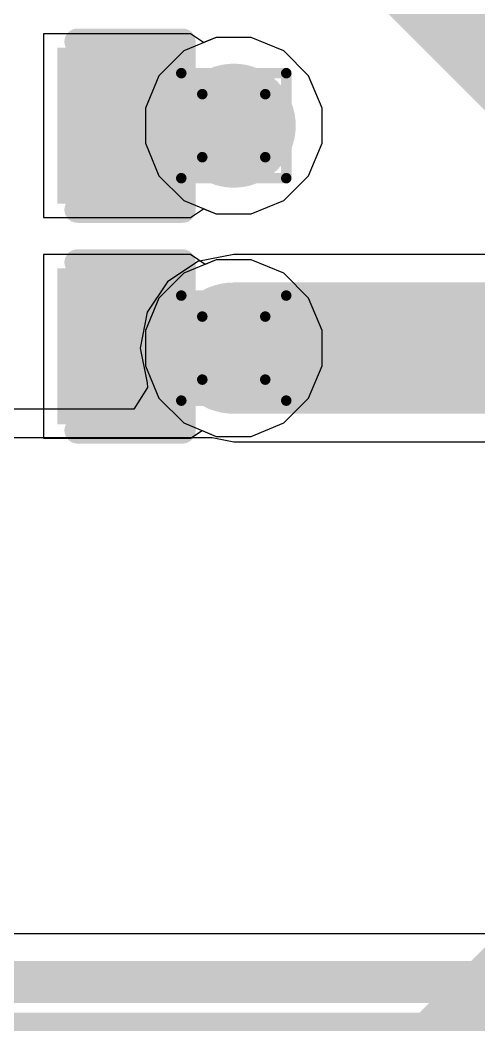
# Model space of a CAD drawing. Header units: inches. Extents: x -22 to 5433, y -13 to 5447.
# Drawn here: x 23.306 to 25.526, y 5.334 to 10.195 of the extents above; entities that cross this region are included whole.
import ezdxf

# ---------------------------------------------------------------- set-up
doc = ezdxf.new("R2010")
doc.units = ezdxf.units.IN
for name, color, linetype in [('Bottom Layer', 5, 'Continuous'), ('Bottom Overlay', 54, 'Continuous'), ('Drill Drawing', 1, 'Continuous'), ('Ground', 16, 'Continuous'), ('Power', 76, 'Continuous'), ('Top Layer', 1, 'Continuous'), ('Top Overlay', 2, 'Continuous'), ('Top Paste', 8, 'Continuous'), ('Top Solder', 216, 'Continuous'), ('Via Holes', 16, 'Continuous')]:
    doc.layers.add(name, color=color, linetype=linetype)

msp = doc.modelspace()

# ---------------------------------------------------------------- hatches: boundary and pattern name
at = {"layer": 'Bottom Layer'}
h = msp.add_hatch(color=5, dxfattribs=at)
edge = h.paths.add_edge_path()
edge.add_arc((24.3401, 9.6838), 0.3, 0, 360)
h = msp.add_hatch(color=5, dxfattribs=at)
edge = h.paths.add_edge_path()
edge.add_arc((24.3401, 8.608), 0.3, 0, 360)
at = {"layer": 'Ground'}
h = msp.add_hatch(color=16, dxfattribs=at)
edge = h.paths.add_edge_path()
edge.add_arc((24.3401, 9.6838), 0.3, 0, 360)
h = msp.add_hatch(color=16, dxfattribs=at)
edge = h.paths.add_edge_path()
edge.add_arc((24.3401, 8.608), 0.3, 0, 360)
at = {"layer": 'Power'}
h = msp.add_hatch(color=76, dxfattribs=at)
edge = h.paths.add_edge_path()
edge.add_arc((24.3401, 9.6838), 0.3, 0, 360)
h = msp.add_hatch(color=76, dxfattribs=at)
edge = h.paths.add_edge_path()
edge.add_arc((24.3401, 8.608), 0.3, 0, 360)
at = {"layer": 'Top Layer'}
for points in [[(23.5459, 9.3663), (23.5459, 10.0013), (24.0031, 10.0013), (24.0031, 9.3663)], [(23.5459, 8.2986), (23.5459, 8.9336), (24.0031, 8.9336), (24.0031, 8.2986)]]:
    msp.add_hatch(color=1, dxfattribs=at).paths.add_polyline_path(points)
h = msp.add_hatch(color=1, dxfattribs=at)
edge = h.paths.add_edge_path()
edge.add_arc((24.3401, 9.6838), 0.3, 0, 360)
h = msp.add_hatch(color=1, dxfattribs=at)
edge = h.paths.add_edge_path()
edge.add_arc((24.3401, 8.608), 0.3, 0, 360)
at = {"layer": 'Top Paste'}
for points in [[(23.5459, 9.3663), (23.5459, 10.0013), (24.0031, 10.0013), (24.0031, 9.3663)], [(23.5459, 8.2986), (23.5459, 8.9336), (24.0031, 8.9336), (24.0031, 8.2986)]]:
    msp.add_hatch(color=8, dxfattribs=at).paths.add_polyline_path(points)
at = {"layer": 'Top Solder'}
for points in [[(23.4859, 9.3063), (23.4859, 10.0613), (24.0631, 10.0613), (24.0631, 9.3063)], [(23.4859, 8.2386), (23.4859, 8.9936), (24.0631, 8.9936), (24.0631, 8.2386)]]:
    msp.add_hatch(color=216, dxfattribs=at).paths.add_polyline_path(points)
at = {"layer": 'Via Holes'}
h = msp.add_hatch(color=7, dxfattribs=at)
edge = h.paths.add_edge_path()
edge.add_arc((24.3401, 9.6838), 0.15, 0, 360)
h = msp.add_hatch(color=7, dxfattribs=at)
edge = h.paths.add_edge_path()
edge.add_arc((24.3401, 8.608), 0.15, 0, 360)

# ---------------------------------------------------------------- linework, layer by layer
at = {"layer": 'Bottom Layer'}
for points in [[(24.866, 10.8061, 0.508, 0.508, 0), (26.2686, 9.4035, 0.508, 0.508, 0)], [(24.9543, 4.9298, 0.254, 0.254, 0), (25.8631, 5.8386, 0.254, 0.254, 0)]]:
    msp.add_lwpolyline(points, format="xyseb", dxfattribs=at)
at = {"layer": 'Bottom Overlay'}
msp.add_lwpolyline([(4.1702, 5.3309, 0.127, 0.127, 0), (31.1702, 5.3309, 0.127, 0.127, 0)], format="xyseb", dxfattribs=at)
at = {"layer": 'Drill Drawing'}
for points in [[(24.0861, 9.9378, 0.0508, 0.0508, 0), (24.5941, 9.9378, 0.0508, 0.0508, 0)], [(24.0861, 9.4298, 0.0508, 0.0508, 0), (24.0861, 9.9378, 0.0508, 0.0508, 0)], [(24.5941, 9.4298, 0.0508, 0.0508, 0), (24.5941, 9.9378, 0.0508, 0.0508, 0)], [(24.1877, 9.8362, 0.0508, 0.0508, 0), (24.4925, 9.8362, 0.0508, 0.0508, 0)], [(24.1877, 9.5314, 0.0508, 0.0508, 0), (24.1877, 9.8362, 0.0508, 0.0508, 0)], [(24.4925, 9.5314, 0.0508, 0.0508, 0), (24.4925, 9.8362, 0.0508, 0.0508, 0)], [(24.1877, 9.5314, 0.0508, 0.0508, 0), (24.4925, 9.5314, 0.0508, 0.0508, 0)], [(24.0861, 9.4298, 0.0508, 0.0508, 0), (24.5941, 9.4298, 0.0508, 0.0508, 0)], [(24.0861, 8.862, 0.0508, 0.0508, 0), (24.5941, 8.862, 0.0508, 0.0508, 0)], [(24.0861, 8.354, 0.0508, 0.0508, 0), (24.0861, 8.862, 0.0508, 0.0508, 0)], [(24.5941, 8.354, 0.0508, 0.0508, 0), (24.5941, 8.862, 0.0508, 0.0508, 0)], [(24.1877, 8.7604, 0.0508, 0.0508, 0), (24.4925, 8.7604, 0.0508, 0.0508, 0)], [(24.1877, 8.4556, 0.0508, 0.0508, 0), (24.1877, 8.7604, 0.0508, 0.0508, 0)], [(24.4925, 8.4556, 0.0508, 0.0508, 0), (24.4925, 8.7604, 0.0508, 0.0508, 0)], [(24.1877, 8.4556, 0.0508, 0.0508, 0), (24.4925, 8.4556, 0.0508, 0.0508, 0)], [(24.0861, 8.354, 0.0508, 0.0508, 0), (24.5941, 8.354, 0.0508, 0.0508, 0)]]:
    msp.add_lwpolyline(points, format="xyseb", dxfattribs=at)
for points in [[(24.0734, 9.9378, 0.0254, 0.0254, 1), (24.0988, 9.9378, 0.0254, 0.0254, 1)], [(24.0734, 9.9378, 0.0254, 0.0254, 1), (24.0988, 9.9378, 0.0254, 0.0254, 1)], [(24.5814, 9.9378, 0.0254, 0.0254, 1), (24.6068, 9.9378, 0.0254, 0.0254, 1)], [(24.5814, 9.9378, 0.0254, 0.0254, 1), (24.6068, 9.9378, 0.0254, 0.0254, 1)], [(24.175, 9.8362, 0.0254, 0.0254, 1), (24.2004, 9.8362, 0.0254, 0.0254, 1)], [(24.175, 9.8362, 0.0254, 0.0254, 1), (24.2004, 9.8362, 0.0254, 0.0254, 1)], [(24.4798, 9.8362, 0.0254, 0.0254, 1), (24.5052, 9.8362, 0.0254, 0.0254, 1)], [(24.4798, 9.8362, 0.0254, 0.0254, 1), (24.5052, 9.8362, 0.0254, 0.0254, 1)], [(24.175, 9.5314, 0.0254, 0.0254, 1), (24.2004, 9.5314, 0.0254, 0.0254, 1)], [(24.175, 9.5314, 0.0254, 0.0254, 1), (24.2004, 9.5314, 0.0254, 0.0254, 1)], [(24.4798, 9.5314, 0.0254, 0.0254, 1), (24.5052, 9.5314, 0.0254, 0.0254, 1)], [(24.4798, 9.5314, 0.0254, 0.0254, 1), (24.5052, 9.5314, 0.0254, 0.0254, 1)], [(24.0734, 9.4298, 0.0254, 0.0254, 1), (24.0988, 9.4298, 0.0254, 0.0254, 1)], [(24.0734, 9.4298, 0.0254, 0.0254, 1), (24.0988, 9.4298, 0.0254, 0.0254, 1)], [(24.5814, 9.4298, 0.0254, 0.0254, 1), (24.6068, 9.4298, 0.0254, 0.0254, 1)], [(24.5814, 9.4298, 0.0254, 0.0254, 1), (24.6068, 9.4298, 0.0254, 0.0254, 1)], [(24.0734, 8.862, 0.0254, 0.0254, 1), (24.0988, 8.862, 0.0254, 0.0254, 1)], [(24.0734, 8.862, 0.0254, 0.0254, 1), (24.0988, 8.862, 0.0254, 0.0254, 1)], [(24.5814, 8.862, 0.0254, 0.0254, 1), (24.6068, 8.862, 0.0254, 0.0254, 1)], [(24.5814, 8.862, 0.0254, 0.0254, 1), (24.6068, 8.862, 0.0254, 0.0254, 1)], [(24.175, 8.7604, 0.0254, 0.0254, 1), (24.2004, 8.7604, 0.0254, 0.0254, 1)], [(24.175, 8.7604, 0.0254, 0.0254, 1), (24.2004, 8.7604, 0.0254, 0.0254, 1)], [(24.4798, 8.7604, 0.0254, 0.0254, 1), (24.5052, 8.7604, 0.0254, 0.0254, 1)], [(24.4798, 8.7604, 0.0254, 0.0254, 1), (24.5052, 8.7604, 0.0254, 0.0254, 1)], [(24.175, 8.4556, 0.0254, 0.0254, 1), (24.2004, 8.4556, 0.0254, 0.0254, 1)], [(24.175, 8.4556, 0.0254, 0.0254, 1), (24.2004, 8.4556, 0.0254, 0.0254, 1)], [(24.4798, 8.4556, 0.0254, 0.0254, 1), (24.5052, 8.4556, 0.0254, 0.0254, 1)], [(24.4798, 8.4556, 0.0254, 0.0254, 1), (24.5052, 8.4556, 0.0254, 0.0254, 1)], [(24.0734, 8.354, 0.0254, 0.0254, 1), (24.0988, 8.354, 0.0254, 0.0254, 1)], [(24.0734, 8.354, 0.0254, 0.0254, 1), (24.0988, 8.354, 0.0254, 0.0254, 1)], [(24.5814, 8.354, 0.0254, 0.0254, 1), (24.6068, 8.354, 0.0254, 0.0254, 1)], [(24.5814, 8.354, 0.0254, 0.0254, 1), (24.6068, 8.354, 0.0254, 0.0254, 1)]]:
    msp.add_lwpolyline(points, format="xyseb", close=True, dxfattribs=at)
at = {"layer": 'Ground'}
for p, q in [((24.2552, 10.1108), (24.0982, 10.0458)), ((24.425, 10.1108), (24.2552, 10.1108)), ((24.582, 10.0458), (24.425, 10.1108)), ((24.0982, 10.0458), (23.9781, 9.9256)), ((24.7021, 9.9256), (24.582, 10.0458)), ((23.9781, 9.9256), (23.9131, 9.7687)), ((24.7671, 9.7687), (24.7021, 9.9256)), ((23.9131, 9.7687), (23.9131, 9.5988)), ((24.7671, 9.5988), (24.7671, 9.7687)), ((23.9131, 9.5988), (23.9781, 9.4419)), ((24.7021, 9.4419), (24.7671, 9.5988)), ((23.9781, 9.4419), (24.0982, 9.3218)), ((24.582, 9.3218), (24.7021, 9.4419)), ((24.0982, 9.3218), (24.2552, 9.2568)), ((24.425, 9.2568), (24.582, 9.3218)), ((24.2552, 9.2568), (24.425, 9.2568)), ((24.2552, 9.035), (24.0982, 8.97)), ((24.425, 9.035), (24.2552, 9.035)), ((24.582, 8.97), (24.425, 9.035)), ((24.0982, 8.97), (23.9781, 8.8498)), ((24.7021, 8.8498), (24.582, 8.97)), ((23.9781, 8.8498), (23.9131, 8.6929)), ((24.7671, 8.6929), (24.7021, 8.8498)), ((23.9131, 8.6929), (23.9131, 8.523)), ((24.7671, 8.523), (24.7671, 8.6929)), ((23.9131, 8.523), (23.9781, 8.3661)), ((24.7021, 8.3661), (24.7671, 8.523)), ((23.9781, 8.3661), (24.0982, 8.246)), ((24.582, 8.246), (24.7021, 8.3661)), ((24.0982, 8.246), (24.2552, 8.181)), ((24.425, 8.181), (24.582, 8.246)), ((24.2552, 8.181), (24.425, 8.181)), ((28.1717, 5.7751), (19.0152, 5.7751))]:
    msp.add_line(p, q, dxfattribs=at)
msp.add_lwpolyline([(12.7764, 5.542, 0.2032, 0.2032, 0), (28.1717, 5.542, 0.2032, 0.2032, 0)], format="xyseb", dxfattribs=at)
at = {"layer": 'Power'}
for p, q in [((24.3401, 9.0612), (24.1667, 9.0267)), ((27.8979, 9.0612), (24.3401, 9.0612)), ((24.1667, 9.0267), (24.0196, 8.9284)), ((24.0196, 8.9284), (23.9214, 8.7814)), ((23.9214, 8.7814), (23.8869, 8.608)), ((23.8869, 8.608), (23.9203, 8.4399)), ((23.9223, 8.4174), (23.856, 8.3129)), ((23.9203, 8.4399), (23.9223, 8.4174)), ((23.856, 8.3129), (18.9679, 8.3129)), ((18.9679, 8.1754), (24.2361, 8.1754)), ((24.2361, 8.1754), (24.3401, 8.1548)), ((24.3401, 8.1548), (28.0857, 8.1548))]:
    msp.add_line(p, q, dxfattribs=at)
msp.add_lwpolyline([(24.3401, 8.608, 0.635, 0.635, 0), (28.0857, 8.608, 0.635, 0.635, 0)], format="xyseb", dxfattribs=at)
msp.add_lwpolyline([(24.1813, 8.608, 0.3175, 0.3175, 1), (24.4988, 8.608, 0.3175, 0.3175, 1)], format="xyseb", close=True, dxfattribs=at)
at = {"layer": 'Top Layer'}
for p, q in [((24.1301, 10.1283), (23.4189, 10.1283)), ((23.4189, 10.1283), (23.4189, 9.2393)), ((24.1941, 10.0855), (24.1301, 10.1283)), ((24.1301, 10.1283), (24.1301, 10.1283)), ((24.2552, 10.1108), (24.1941, 10.0855)), ((24.425, 10.1108), (24.2552, 10.1108)), ((24.582, 10.0458), (24.425, 10.1108)), ((24.7021, 9.9256), (24.582, 10.0458)), ((24.7671, 9.7687), (24.7021, 9.9256)), ((24.7671, 9.5988), (24.7671, 9.7687)), ((24.7021, 9.4419), (24.7671, 9.5988)), ((24.582, 9.3218), (24.7021, 9.4419)), ((24.425, 9.2568), (24.582, 9.3218)), ((23.4189, 9.2393), (24.1301, 9.2393)), ((24.1301, 9.2393), (24.1941, 9.282)), ((24.1301, 9.2393), (24.1301, 9.2393)), ((24.1941, 9.282), (24.2552, 9.2568)), ((24.2552, 9.2568), (24.425, 9.2568)), ((24.1301, 9.0606), (23.4189, 9.0606)), ((23.4189, 9.0606), (23.4189, 8.1716)), ((24.2016, 9.0128), (24.1301, 9.0606)), ((24.1301, 9.0606), (24.1301, 9.0606)), ((24.2552, 9.035), (24.2016, 9.0128)), ((24.425, 9.035), (24.2552, 9.035)), ((24.582, 8.97), (24.425, 9.035)), ((24.7021, 8.8498), (24.582, 8.97)), ((24.7671, 8.6929), (24.7021, 8.8498)), ((24.7671, 8.523), (24.7671, 8.6929)), ((24.7021, 8.3661), (24.7671, 8.523)), ((24.582, 8.246), (24.7021, 8.3661)), ((24.425, 8.181), (24.582, 8.246)), ((23.4189, 8.1716), (24.1301, 8.1716)), ((24.1301, 8.1716), (24.1866, 8.2094)), ((24.1301, 8.1716), (24.1301, 8.1716)), ((24.1866, 8.2094), (24.2552, 8.181)), ((24.2552, 8.181), (24.425, 8.181))]:
    msp.add_line(p, q, dxfattribs=at)
for points in [[(23.7745, 9.6838, 0.2032, 0.2032, 0), (24.332, 9.6838, 0.2032, 0.2032, 0)], [(23.7745, 8.6161, 0.2032, 0.2032, 0), (24.332, 8.6161, 0.2032, 0.2032, 0)], [(24.332, 8.6161, 0.127, 0.127, 0), (24.3401, 8.608, 0.127, 0.127, 0)]]:
    msp.add_lwpolyline(points, format="xyseb", dxfattribs=at)
for points in [[(23.7237, 9.6838, 0.1016, 0.1016, 1), (23.8253, 9.6838, 0.1016, 0.1016, 1)], [(24.2812, 9.6838, 0.1016, 0.1016, 1), (24.3828, 9.6838, 0.1016, 0.1016, 1)], [(23.7237, 8.6161, 0.1016, 0.1016, 1), (23.8253, 8.6161, 0.1016, 0.1016, 1)], [(24.2812, 8.6161, 0.1016, 0.1016, 1), (24.3828, 8.6161, 0.1016, 0.1016, 1)], [(24.3002, 8.6161, 0.0635, 0.0635, 1), (24.3637, 8.6161, 0.0635, 0.0635, 1)], [(24.3083, 8.608, 0.0635, 0.0635, 1), (24.3718, 8.608, 0.0635, 0.0635, 1)]]:
    msp.add_lwpolyline(points, format="xyseb", close=True, dxfattribs=at)
at = {"layer": 'Top Overlay'}
for points in [[(23.584, 10.0902, 0.127, 0.127, 0), (24.092, 10.0902, 0.127, 0.127, 0)], [(24.092, 9.2774, 0.127, 0.127, 0), (24.092, 10.0902, 0.127, 0.127, 0)], [(23.584, 9.2774, 0.127, 0.127, 0), (24.092, 9.2774, 0.127, 0.127, 0)], [(23.584, 9.0225, 0.127, 0.127, 0), (24.092, 9.0225, 0.127, 0.127, 0)], [(24.092, 8.2097, 0.127, 0.127, 0), (24.092, 9.0225, 0.127, 0.127, 0)], [(23.584, 8.2097, 0.127, 0.127, 0), (24.092, 8.2097, 0.127, 0.127, 0)]]:
    msp.add_lwpolyline(points, format="xyseb", dxfattribs=at)
for points in [[(23.5523, 10.0902, 0.0635, 0.0635, 1), (23.6158, 10.0902, 0.0635, 0.0635, 1)], [(24.0603, 10.0902, 0.0635, 0.0635, 1), (24.1238, 10.0902, 0.0635, 0.0635, 1)], [(24.0603, 10.0902, 0.0635, 0.0635, 1), (24.1238, 10.0902, 0.0635, 0.0635, 1)], [(23.5523, 9.2774, 0.0635, 0.0635, 1), (23.6158, 9.2774, 0.0635, 0.0635, 1)], [(24.0603, 9.2774, 0.0635, 0.0635, 1), (24.1238, 9.2774, 0.0635, 0.0635, 1)], [(24.0603, 9.2774, 0.0635, 0.0635, 1), (24.1238, 9.2774, 0.0635, 0.0635, 1)], [(23.5523, 9.0225, 0.0635, 0.0635, 1), (23.6158, 9.0225, 0.0635, 0.0635, 1)], [(24.0603, 9.0225, 0.0635, 0.0635, 1), (24.1238, 9.0225, 0.0635, 0.0635, 1)], [(24.0603, 9.0225, 0.0635, 0.0635, 1), (24.1238, 9.0225, 0.0635, 0.0635, 1)], [(23.5523, 8.2097, 0.0635, 0.0635, 1), (23.6158, 8.2097, 0.0635, 0.0635, 1)], [(24.0603, 8.2097, 0.0635, 0.0635, 1), (24.1238, 8.2097, 0.0635, 0.0635, 1)], [(24.0603, 8.2097, 0.0635, 0.0635, 1), (24.1238, 8.2097, 0.0635, 0.0635, 1)]]:
    msp.add_lwpolyline(points, format="xyseb", close=True, dxfattribs=at)

doc.saveas('drawing.dxf')
